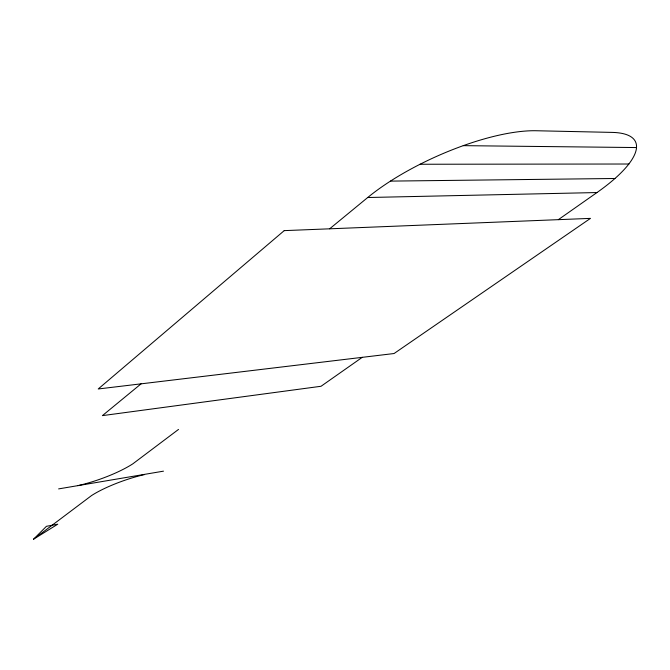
<?xml version="1.0" encoding="UTF-8"?>
<svg xmlns="http://www.w3.org/2000/svg" width="670" height="670" viewBox="0 0 670 670"><rect width="100%" height="100%" fill="white"/><g stroke="black" fill="none" stroke-linecap="round" stroke-linejoin="round"><path stroke-width="1" d="M33.5 539.258L46.431 526.31L57.754 524.191L33.5 539.258L91.581 495.54A48.006 10.728 -19.4 0 1 144.527 474.578M141.06 383.843L102.41 415.626L321.039 386.272L362.252 357.336M329.648 228.813L367.713 197.516A122.434 39.229 -24.1 0 1 536.075 130.742L612.07 132.4A117.409 35.1 -24.7 0 1 596.962 192.55L558.353 219.659M178.522 429.42L132.844 463.824A52.654 12.839 -19.1 0 1 77.837 485.649M58.617 488.899L163.488 471.161M367.713 197.516L596.962 192.55M390.451 181.109L614.943 178.488M420.048 164.251L628.929 164.016M463.238 145.65L636.475 147.559M284.222 230.631L98.214 388.977L394.069 353.526L590.471 218.378L284.222 230.631"/></g></svg>
